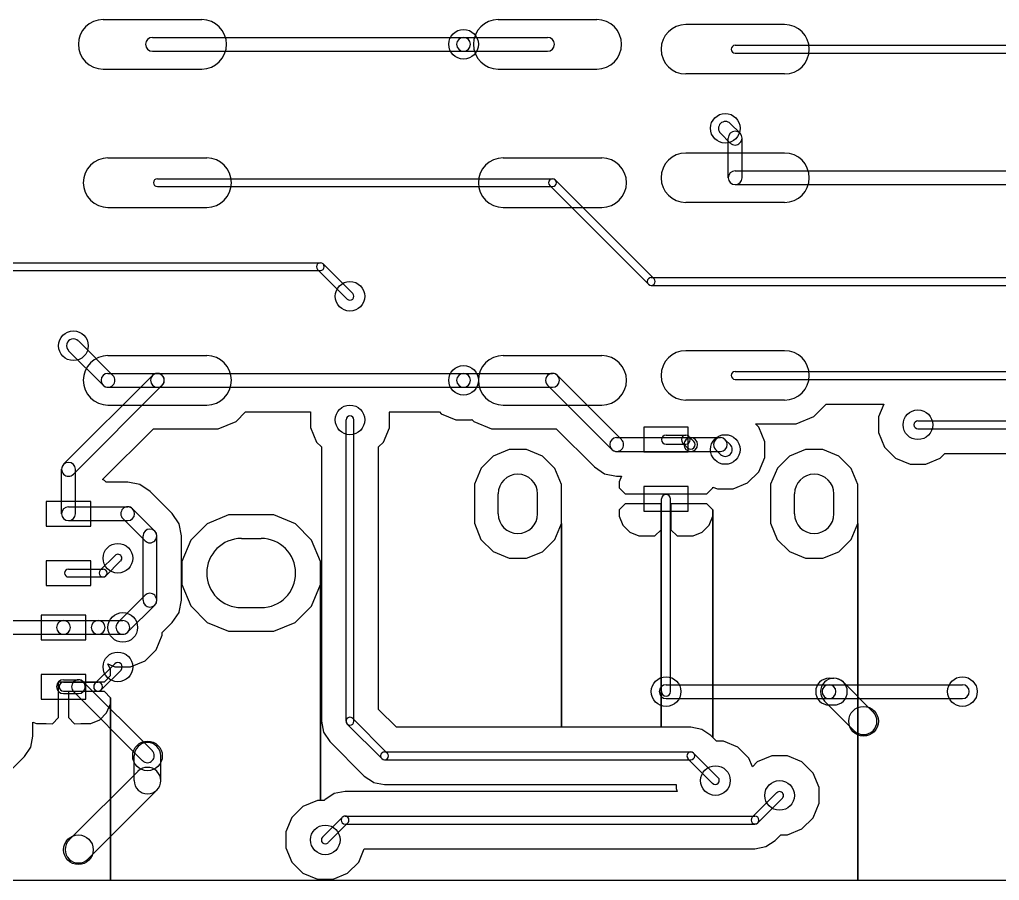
# Model space of a CAD drawing. Extents: x -29274 to 69862, y 24345 to 162744.
# Drawn here: x 35955 to 45875, y 62410 to 71120 of the extents above; entities that cross this region are included whole.
import ezdxf

# ---------------------------------------------------------------- set-up
doc = ezdxf.new("R2010")
doc.units = 0
doc.layers.add('BLACK', color=1, linetype='CONTINUOUS')

msp = doc.modelspace()

# ---------------------------------------------------------------- linework, layer by layer
at = {"layer": 'BLACK'}
for p, q in [((36800, 71120), (37800, 71120)), ((40800, 71120), (41800, 71120)), ((43700, 71070), (42700, 71070)), ((37300, 70940), (40450, 70940)), ((40450, 70940), (41300, 70940)), ((43200, 70860), (47200, 70860)), ((37300, 70800), (40450, 70800)), ((40450, 70800), (41300, 70800)), ((43200, 70780), (47200, 70780)), ((36800, 70620), (37800, 70620)), ((40800, 70620), (41800, 70620)), ((43700, 70570), (42700, 70570)), ((43150, 70069), (43249, 69970)), ((43051, 69970), (43150, 69871)), ((43130, 69520), (43130, 69920)), ((43270, 69520), (43270, 69920)), ((43700, 69770), (42700, 69770)), ((36850, 69720), (37850, 69720)), ((40850, 69720), (41850, 69720)), ((43200, 69590), (47200, 69590)), ((37350, 69510), (41350, 69510)), ((41322, 69442), (42322, 68442)), ((41378, 69498), (42378, 68498)), ((43200, 69450), (47200, 69450)), ((37350, 69430), (41350, 69430)), ((43700, 69270), (42700, 69270)), ((36850, 69220), (37850, 69220)), ((40850, 69220), (41850, 69220)), ((35400, 68660), (39000, 68660)), ((39028, 68648), (39328, 68348)), ((35400, 68580), (39000, 68580)), ((38972, 68592), (39272, 68292)), ((42350, 68510), (48950, 68510)), ((42350, 68430), (48950, 68430)), ((36899, 67520), (36550, 67869)), ((36800, 67421), (36451, 67770)), ((43700, 67770), (42700, 67770)), ((36850, 67720), (37850, 67720)), ((40850, 67720), (41850, 67720)), ((43200, 67560), (47200, 67560)), ((36401, 66620), (37300, 67519)), ((36850, 67540), (37350, 67540)), ((37350, 67540), (40450, 67540)), ((40450, 67540), (41350, 67540)), ((42049, 66870), (41400, 67519)), ((43200, 67480), (47200, 67480)), ((36500, 66521), (37399, 67420)), ((36850, 67400), (37350, 67400)), ((37350, 67400), (40450, 67400)), ((40450, 67400), (41350, 67400)), ((41950, 66771), (41301, 67420)), ((43700, 67270), (42700, 67270)), ((36850, 67220), (37850, 67220)), ((40850, 67220), (41850, 67220)), ((43996, 67104), (44122, 67230)), ((43996, 67104), (44122, 67230)), ((44122, 67230), (44705, 67230)), ((44122, 67230), (44705, 67230)), ((44705, 67230), (44651, 67100)), ((44705, 67230), (44651, 67100)), ((38146, 67054), (38242, 67150)), ((38146, 67054), (38242, 67150)), ((38242, 67150), (38901, 67150)), ((38242, 67150), (38901, 67150)), ((38901, 67150), (38901, 66991)), ((38901, 67150), (38901, 66991)), ((39260, 64020), (39260, 67070)), ((39340, 64020), (39340, 67070)), ((39699, 67149), (39698, 67150)), ((39698, 67150), (40206, 67150)), ((39699, 67149), (39698, 67150)), ((39698, 67150), (40206, 67150)), ((39699, 66990), (39699, 67149)), ((39699, 66990), (39699, 67149)), ((40206, 67150), (40224, 67132)), ((40206, 67150), (40224, 67132)), ((40224, 67132), (40370, 67071)), ((40224, 67132), (40370, 67071)), ((40370, 67071), (40529, 67071)), ((40370, 67071), (40529, 67071)), ((40529, 67071), (40534, 67074)), ((40529, 67071), (40534, 67074)), ((40534, 67074), (40553, 67055)), ((40534, 67074), (40553, 67055)), ((43816, 67030), (43996, 67104)), ((43816, 67030), (43996, 67104)), ((44651, 67100), (44651, 66941)), ((44651, 67100), (44651, 66941)), ((45050, 67060), (47850, 67060)), ((36796, 66465), (37312, 66980)), ((36796, 66465), (37312, 66980)), ((37312, 66980), (37966, 66980)), ((37312, 66980), (37966, 66980)), ((37966, 66980), (38146, 67054)), ((37966, 66980), (38146, 67054)), ((38901, 66991), (38962, 66844)), ((38901, 66991), (38962, 66844)), ((39638, 66844), (39699, 66990)), ((39638, 66844), (39699, 66990)), ((40553, 67055), (40733, 66980)), ((40553, 67055), (40733, 66980)), ((40733, 66980), (40928, 66980)), ((40733, 66980), (40928, 66980)), ((40928, 66980), (41388, 66980)), ((40928, 66980), (41388, 66980)), ((41388, 66980), (41774, 66594)), ((41388, 66980), (41774, 66594)), ((42725, 66995), (42275, 66995)), ((42275, 66995), (42275, 66745)), ((42725, 66745), (42725, 66995)), ((43438, 66996), (43404, 67030)), ((43404, 67030), (43816, 67030)), ((43438, 66996), (43404, 67030)), ((43404, 67030), (43816, 67030)), ((43499, 66849), (43438, 66996)), ((43499, 66849), (43438, 66996)), ((45050, 66980), (47850, 66980)), ((42000, 66890), (42750, 66890)), ((42500, 66915), (42700, 66915)), ((42732, 66902), (42782, 66852)), ((42750, 66890), (43050, 66890)), ((43149, 66820), (43100, 66869)), ((44651, 66941), (44712, 66794)), ((44651, 66941), (44712, 66794)), ((38962, 66844), (39010, 66796)), ((38962, 66844), (39010, 66796)), ((39010, 66796), (39010, 64020)), ((39010, 66796), (39010, 64020)), ((39590, 66796), (39638, 66844)), ((39590, 66796), (39638, 66844)), ((39590, 64140), (39590, 66796)), ((39590, 64140), (39590, 66796)), ((40913, 66771), (40751, 66704)), ((40913, 66771), (40751, 66704)), ((41088, 66771), (40913, 66771)), ((41088, 66771), (40913, 66771)), ((41250, 66703), (41088, 66771)), ((41250, 66703), (41088, 66771)), ((42500, 66825), (42700, 66825)), ((42668, 66838), (42718, 66788)), ((43050, 66721), (43001, 66770)), ((43499, 66690), (43499, 66849)), ((43499, 66690), (43499, 66849)), ((43913, 66771), (43751, 66704)), ((43913, 66771), (43751, 66704)), ((44088, 66771), (43913, 66771)), ((44088, 66771), (43913, 66771)), ((44250, 66703), (44088, 66771)), ((44250, 66703), (44088, 66771)), ((44712, 66794), (44824, 66682)), ((44712, 66794), (44824, 66682)), ((40751, 66704), (40627, 66580)), ((40751, 66704), (40627, 66580)), ((41374, 66579), (41250, 66703)), ((41374, 66579), (41250, 66703)), ((42000, 66750), (42750, 66750)), ((42275, 66745), (42725, 66745)), ((42750, 66750), (43050, 66750)), ((43438, 66544), (43499, 66690)), ((43438, 66544), (43499, 66690)), ((43751, 66704), (43627, 66580)), ((43751, 66704), (43627, 66580)), ((44374, 66579), (44250, 66703)), ((44374, 66579), (44250, 66703)), ((44824, 66682), (44970, 66621)), ((44824, 66682), (44970, 66621)), ((45129, 66621), (45276, 66682)), ((45129, 66621), (45276, 66682)), ((45276, 66682), (45324, 66730)), ((45276, 66682), (45324, 66730)), ((45324, 66730), (47177, 66730)), ((45324, 66730), (47177, 66730)), ((36380, 66120), (36380, 66570)), ((36520, 66120), (36520, 66570)), ((40627, 66580), (40559, 66418)), ((40627, 66580), (40559, 66418)), ((41441, 66417), (41374, 66579)), ((41441, 66417), (41374, 66579)), ((41774, 66594), (41877, 66525)), ((41774, 66594), (41877, 66525)), ((43627, 66580), (43559, 66418)), ((43627, 66580), (43559, 66418)), ((44441, 66417), (44374, 66579)), ((44441, 66417), (44374, 66579)), ((44970, 66621), (45129, 66621)), ((44970, 66621), (45129, 66621)), ((36816, 66456), (36796, 66465)), ((36816, 66456), (36796, 66465)), ((41877, 66525), (41878, 66524)), ((41877, 66525), (41878, 66524)), ((41878, 66524), (42000, 66500)), ((41878, 66524), (42000, 66500)), ((42000, 66500), (42049, 66500)), ((42000, 66500), (42049, 66500)), ((42049, 66500), (42026, 66444)), ((42049, 66500), (42026, 66444)), ((43326, 66432), (43438, 66544)), ((43326, 66432), (43438, 66544)), ((36832, 66440), (36816, 66456)), ((36832, 66440), (36816, 66456)), ((37050, 66440), (36832, 66440)), ((37050, 66440), (36832, 66440)), ((37173, 66416), (37050, 66440)), ((37173, 66416), (37050, 66440)), ((37276, 66346), (37173, 66416)), ((37276, 66346), (37173, 66416)), ((40559, 66418), (40559, 66243)), ((40559, 66418), (40559, 66243)), ((41441, 66197), (41441, 66417)), ((41441, 66197), (41441, 66417)), ((42026, 66444), (42025, 66382)), ((42026, 66444), (42025, 66382)), ((42025, 66382), (42087, 66320)), ((42025, 66382), (42087, 66320)), ((42725, 66395), (42275, 66395)), ((42275, 66395), (42275, 66145)), ((42725, 66145), (42725, 66395)), ((42913, 66320), (42975, 66382)), ((42913, 66320), (42975, 66382)), ((42975, 66382), (42974, 66390)), ((42974, 66390), (43020, 66371)), ((42975, 66382), (42974, 66390)), ((42974, 66390), (43020, 66371)), ((43020, 66371), (43179, 66371)), ((43020, 66371), (43179, 66371)), ((43179, 66371), (43326, 66432)), ((43179, 66371), (43326, 66432)), ((43559, 66418), (43559, 66243)), ((43559, 66418), (43559, 66243)), ((44441, 66197), (44441, 66417)), ((44441, 66197), (44441, 66417)), ((37501, 66121), (37276, 66346)), ((37501, 66121), (37276, 66346)), ((40800, 66120), (40800, 66320)), ((41200, 66120), (41200, 66320)), ((42087, 66320), (42400, 66320)), ((42087, 66320), (42400, 66320)), ((42400, 66320), (42450, 66320)), ((42400, 66320), (42450, 66320)), ((42450, 66320), (42550, 66320)), ((42450, 66320), (42550, 66320)), ((42455, 64320), (42455, 66270)), ((42545, 64320), (42545, 66270)), ((42550, 66320), (42600, 66320)), ((42550, 66320), (42600, 66320)), ((42600, 66320), (42913, 66320)), ((42600, 66320), (42913, 66320)), ((43800, 66120), (43800, 66320)), ((44200, 66120), (44200, 66320)), ((36675, 66245), (36225, 66245)), ((36225, 66245), (36225, 65995)), ((36450, 66190), (37050, 66190)), ((36675, 65995), (36675, 66245)), ((37099, 66170), (37324, 65945)), ((40559, 66243), (40559, 66023)), ((40559, 66243), (40559, 66023)), ((41441, 66022), (41441, 66197)), ((41441, 66022), (41441, 66197)), ((42087, 66220), (42025, 66158)), ((42087, 66220), (42025, 66158)), ((42450, 66220), (42087, 66220)), ((42450, 66220), (42087, 66220)), ((42450, 65957), (42450, 66220)), ((42450, 65957), (42450, 66220)), ((42913, 66220), (42550, 66220)), ((42550, 66220), (42550, 65957)), ((42913, 66220), (42550, 66220)), ((42550, 66220), (42550, 65957)), ((42975, 66158), (42913, 66220)), ((42975, 66158), (42913, 66220)), ((43559, 66243), (43559, 66023)), ((43559, 66243), (43559, 66023)), ((44441, 66022), (44441, 66197)), ((44441, 66022), (44441, 66197)), ((37000, 66071), (37225, 65846)), ((37570, 66018), (37501, 66121)), ((37570, 66018), (37501, 66121)), ((38070, 66109), (37854, 66019)), ((38070, 66109), (37854, 66019)), ((38296, 66109), (38070, 66109)), ((38296, 66109), (38070, 66109)), ((38530, 66109), (38296, 66109)), ((38530, 66109), (38296, 66109)), ((38747, 66019), (38530, 66109)), ((38747, 66019), (38530, 66109)), ((42025, 66158), (42026, 66096)), ((42025, 66158), (42026, 66096)), ((42026, 66096), (42064, 66004)), ((42026, 66096), (42064, 66004)), ((42275, 66145), (42725, 66145)), ((42936, 66004), (42974, 66096)), ((42936, 66004), (42974, 66096)), ((42974, 66096), (42975, 66158)), ((42974, 66096), (42975, 66158)), ((42975, 63855), (42975, 66158)), ((42975, 66158), (42975, 63855)), ((42975, 63855), (42975, 66158)), ((42975, 66158), (42975, 63855)), ((36225, 65995), (36675, 65995)), ((36450, 66050), (37050, 66050)), ((37571, 66017), (37570, 66018)), ((37571, 66017), (37570, 66018)), ((37595, 65895), (37571, 66017)), ((37595, 65895), (37571, 66017)), ((37854, 66019), (37688, 65854)), ((37854, 66019), (37688, 65854)), ((38912, 65853), (38747, 66019)), ((38912, 65853), (38747, 66019)), ((40559, 66023), (40626, 65861)), ((40559, 66023), (40626, 65861)), ((41373, 65860), (41441, 66022)), ((41373, 65860), (41441, 66022)), ((41441, 63960), (41441, 66022)), ((41441, 66022), (41441, 63960)), ((41441, 63960), (41441, 66022)), ((41441, 66022), (41441, 63960)), ((42064, 66004), (42134, 65934)), ((42064, 66004), (42134, 65934)), ((42866, 65934), (42936, 66004)), ((42866, 65934), (42936, 66004)), ((43559, 66023), (43626, 65861)), ((43559, 66023), (43626, 65861)), ((44373, 65860), (44441, 66022)), ((44373, 65860), (44441, 66022)), ((44441, 62410), (44441, 66022)), ((44441, 66022), (44441, 62410)), ((44441, 62410), (44441, 66022)), ((44441, 66022), (44441, 62410)), ((37205, 65245), (37205, 65895)), ((37345, 65245), (37345, 65895)), ((37595, 65245), (37595, 65895)), ((37595, 65245), (37595, 65895)), ((38200, 65870), (38400, 65870)), ((42134, 65934), (42225, 65896)), ((42134, 65934), (42225, 65896)), ((42225, 65896), (42324, 65896)), ((42225, 65896), (42324, 65896)), ((42324, 65896), (42388, 65895)), ((42324, 65896), (42388, 65895)), ((42388, 65895), (42450, 65957)), ((42388, 65895), (42450, 65957)), ((42450, 63960), (42450, 65957)), ((42450, 65957), (42450, 63960)), ((42450, 63960), (42450, 65957)), ((42450, 65957), (42450, 63960)), ((42550, 65957), (42612, 65895)), ((42550, 65957), (42612, 65895)), ((42612, 65895), (42676, 65896)), ((42612, 65895), (42676, 65896)), ((42676, 65896), (42775, 65896)), ((42676, 65896), (42775, 65896)), ((42775, 65896), (42866, 65934)), ((42775, 65896), (42866, 65934)), ((37688, 65854), (37598, 65637)), ((37688, 65854), (37598, 65637)), ((39002, 65637), (38912, 65853)), ((39002, 65637), (38912, 65853)), ((40626, 65861), (40750, 65737)), ((40626, 65861), (40750, 65737)), ((41249, 65736), (41373, 65860)), ((41249, 65736), (41373, 65860)), ((43626, 65861), (43750, 65737)), ((43626, 65861), (43750, 65737)), ((44249, 65736), (44373, 65860)), ((44249, 65736), (44373, 65860)), ((36772, 65548), (36922, 65698)), ((40750, 65737), (40912, 65669)), ((40750, 65737), (40912, 65669)), ((41087, 65669), (41249, 65736)), ((41087, 65669), (41249, 65736)), ((43750, 65737), (43912, 65669)), ((43750, 65737), (43912, 65669)), ((44087, 65669), (44249, 65736)), ((44087, 65669), (44249, 65736)), ((36675, 65645), (36225, 65645)), ((36225, 65645), (36225, 65395)), ((36675, 65395), (36675, 65645)), ((36828, 65492), (36978, 65642)), ((37598, 65637), (37598, 65403)), ((37598, 65637), (37598, 65403)), ((39002, 65403), (39002, 65637)), ((39002, 65403), (39002, 65637)), ((40912, 65669), (41087, 65669)), ((40912, 65669), (41087, 65669)), ((43912, 65669), (44087, 65669)), ((43912, 65669), (44087, 65669)), ((36450, 65560), (36800, 65560)), ((36450, 65480), (36800, 65480)), ((36225, 65395), (36675, 65395)), ((37598, 65403), (37688, 65187)), ((37598, 65403), (37688, 65187)), ((38912, 65186), (39002, 65403)), ((38912, 65186), (39002, 65403)), ((39002, 63219), (39002, 65403)), ((39002, 65403), (39002, 63219)), ((39002, 63219), (39002, 65403)), ((39002, 65403), (39002, 63219)), ((37225, 65295), (36950, 65020)), ((37324, 65196), (37049, 64921)), ((37571, 65123), (37594, 65244)), ((37571, 65123), (37594, 65244)), ((37594, 65244), (37595, 65245)), ((37594, 65244), (37595, 65245)), ((37688, 65187), (37853, 65021)), ((37688, 65187), (37853, 65021)), ((38746, 65021), (38912, 65186)), ((38746, 65021), (38912, 65186)), ((36625, 65095), (36175, 65095)), ((36175, 65095), (36175, 64845)), ((36625, 64845), (36625, 65095)), ((37501, 65019), (37570, 65121)), ((37501, 65019), (37570, 65121)), ((37570, 65122), (37571, 65123)), ((37570, 65122), (37571, 65123)), ((37570, 65121), (37570, 65122)), ((37570, 65121), (37570, 65122)), ((38200, 65170), (38400, 65170)), ((35200, 65040), (36400, 65040)), ((36400, 65040), (36750, 65040)), ((36750, 65040), (37000, 65040)), ((37399, 64917), (37501, 65018)), ((37399, 64917), (37501, 65018)), ((37501, 65018), (37501, 65019)), ((37501, 65018), (37501, 65019)), ((37853, 65021), (38070, 64931)), ((37853, 65021), (38070, 64931)), ((38530, 64931), (38746, 65021)), ((38530, 64931), (38746, 65021)), ((35200, 64900), (36400, 64900)), ((36400, 64900), (36750, 64900)), ((36750, 64900), (37000, 64900)), ((37338, 64744), (37399, 64890)), ((37338, 64744), (37399, 64890)), ((37399, 64890), (37399, 64917)), ((37399, 64890), (37399, 64917)), ((38070, 64931), (38304, 64931)), ((38070, 64931), (38304, 64931)), ((38304, 64931), (38530, 64931)), ((38304, 64931), (38530, 64931)), ((36175, 64845), (36625, 64845)), ((37226, 64632), (37338, 64744)), ((37226, 64632), (37338, 64744)), ((36918, 64602), (36718, 64402)), ((36874, 64544), (36850, 64600)), ((36850, 64600), (36920, 64571)), ((36874, 64544), (36850, 64600)), ((36850, 64600), (36920, 64571)), ((37079, 64571), (37226, 64632)), ((37079, 64571), (37226, 64632)), ((36625, 64495), (36175, 64495)), ((36175, 64495), (36175, 64245)), ((36625, 64245), (36625, 64495)), ((36982, 64538), (36782, 64338)), ((36813, 64420), (36875, 64482)), ((36813, 64420), (36875, 64482)), ((36875, 64482), (36874, 64544)), ((36875, 64482), (36874, 64544)), ((36920, 64571), (37079, 64571)), ((36920, 64571), (37079, 64571)), ((36350, 64320), (36350, 64420)), ((36350, 64420), (36450, 64420)), ((36350, 64320), (36350, 64420)), ((36350, 64420), (36450, 64420)), ((36400, 64440), (36550, 64440)), ((36400, 64415), (36750, 64415)), ((36450, 64420), (36500, 64420)), ((36450, 64420), (36500, 64420)), ((36500, 64420), (36813, 64420)), ((36500, 64420), (36813, 64420)), ((36600, 64419), (37299, 63720)), ((42500, 64390), (44150, 64390)), ((44150, 64455), (44200, 64455)), ((44150, 64390), (45500, 64390)), ((44296, 64415), (44595, 64116)), ((36350, 64270), (36350, 64320)), ((36350, 64270), (36350, 64320)), ((36400, 64325), (36750, 64325)), ((36400, 64300), (36550, 64300)), ((36813, 64320), (36450, 64320)), ((36450, 64320), (36450, 64057)), ((36813, 64320), (36450, 64320)), ((36450, 64320), (36450, 64057)), ((36501, 64320), (37200, 63621)), ((36875, 64258), (36813, 64320)), ((36875, 64258), (36813, 64320)), ((36175, 64245), (36625, 64245)), ((36350, 64057), (36350, 64270)), ((36350, 64057), (36350, 64270)), ((36836, 64104), (36874, 64196)), ((36836, 64104), (36874, 64196)), ((36874, 64196), (36875, 64258)), ((36874, 64196), (36875, 64258)), ((36875, 62410), (36875, 64258)), ((36875, 64258), (36875, 62410)), ((36875, 62410), (36875, 64258)), ((36875, 64258), (36875, 62410)), ((42500, 64250), (44150, 64250)), ((44105, 64224), (44404, 63925)), ((44150, 64250), (45500, 64250)), ((44150, 64185), (44200, 64185)), ((36766, 64034), (36836, 64104)), ((36766, 64034), (36836, 64104)), ((39770, 63960), (39590, 64140)), ((39770, 63960), (39590, 64140)), ((36090, 63870), (36090, 64011)), ((36090, 64011), (36125, 63996)), ((36090, 63870), (36090, 64011)), ((36090, 64011), (36125, 63996)), ((36125, 63996), (36224, 63996)), ((36125, 63996), (36224, 63996)), ((36224, 63996), (36288, 63995)), ((36224, 63996), (36288, 63995)), ((36288, 63995), (36350, 64057)), ((36288, 63995), (36350, 64057)), ((36450, 64057), (36512, 63995)), ((36450, 64057), (36512, 63995)), ((36512, 63995), (36576, 63996)), ((36512, 63995), (36576, 63996)), ((36576, 63996), (36675, 63996)), ((36576, 63996), (36675, 63996)), ((36675, 63996), (36766, 64034)), ((36675, 63996), (36766, 64034)), ((39010, 64020), (39032, 63909)), ((39010, 64020), (39032, 63909)), ((39621, 63642), (39272, 63991)), ((39678, 63699), (39329, 64048)), ((39032, 63909), (39095, 63815)), ((39032, 63909), (39095, 63815)), ((41441, 63960), (39770, 63960)), ((41441, 63960), (39770, 63960)), ((42450, 63960), (41441, 63960)), ((42450, 63960), (41441, 63960)), ((42750, 63960), (42450, 63960)), ((42750, 63960), (42450, 63960)), ((42861, 63938), (42750, 63960)), ((42861, 63938), (42750, 63960)), ((42955, 63875), (42861, 63938)), ((42955, 63875), (42861, 63938)), ((36068, 63759), (36090, 63870)), ((36068, 63759), (36090, 63870)), ((39095, 63815), (39444, 63466)), ((39095, 63815), (39444, 63466)), ((42975, 63855), (42955, 63875)), ((42975, 63855), (42955, 63875)), ((43011, 63819), (42975, 63855)), ((43011, 63819), (42975, 63855)), ((43080, 63819), (43011, 63819)), ((43080, 63819), (43011, 63819)), ((43226, 63758), (43080, 63819)), ((43226, 63758), (43080, 63819)), ((36005, 63665), (36068, 63759)), ((36005, 63665), (36068, 63759)), ((39650, 63710), (42750, 63710)), ((43028, 63449), (42779, 63698)), ((43338, 63646), (43226, 63758)), ((43338, 63646), (43226, 63758)), ((35705, 63365), (36005, 63665)), ((35705, 63365), (36005, 63665)), ((37115, 63420), (37115, 63670)), ((37385, 63420), (37385, 63670)), ((39650, 63630), (42750, 63630)), ((42971, 63392), (42722, 63641)), ((43374, 63559), (43338, 63646)), ((43374, 63559), (43338, 63646)), ((43424, 63608), (43374, 63559)), ((43424, 63608), (43374, 63559)), ((43571, 63669), (43424, 63608)), ((43571, 63669), (43424, 63608)), ((43730, 63669), (43571, 63669)), ((43730, 63669), (43571, 63669)), ((43876, 63608), (43730, 63669)), ((43876, 63608), (43730, 63669)), ((43988, 63496), (43876, 63608)), ((43988, 63496), (43876, 63608)), ((37154, 63515), (36455, 62816)), ((44049, 63349), (43988, 63496)), ((44049, 63349), (43988, 63496)), ((39444, 63466), (39445, 63465)), ((39444, 63466), (39445, 63465)), ((39445, 63465), (39538, 63403)), ((39445, 63465), (39538, 63403)), ((39538, 63403), (39539, 63402)), ((39538, 63403), (39539, 63402)), ((39539, 63402), (39649, 63381)), ((39539, 63402), (39649, 63381)), ((37345, 63324), (36646, 62625)), ((39250, 63310), (39139, 63288)), ((39250, 63310), (39139, 63288)), ((42613, 63310), (39250, 63310)), ((42613, 63310), (39250, 63310)), ((39649, 63381), (39650, 63380)), ((39649, 63381), (39650, 63380)), ((39650, 63380), (42601, 63380)), ((39650, 63380), (42601, 63380)), ((42601, 63380), (42601, 63341)), ((42601, 63380), (42601, 63341)), ((42601, 63341), (42613, 63310)), ((42601, 63341), (42613, 63310)), ((43372, 63049), (43621, 63298)), ((44049, 63190), (44049, 63349)), ((44049, 63190), (44049, 63349)), ((38971, 63219), (38824, 63158)), ((38971, 63219), (38824, 63158)), ((39002, 63219), (38971, 63219)), ((39002, 63219), (38971, 63219)), ((39039, 63219), (39002, 63219)), ((39039, 63219), (39002, 63219)), ((39044, 63224), (39039, 63219)), ((39044, 63224), (39039, 63219)), ((39045, 63225), (39044, 63225)), ((39044, 63225), (39044, 63224)), ((39045, 63225), (39044, 63225)), ((39044, 63225), (39044, 63224)), ((39139, 63288), (39045, 63225)), ((39139, 63288), (39045, 63225)), ((43429, 62992), (43678, 63241)), ((38824, 63158), (38712, 63046)), ((38824, 63158), (38712, 63046)), ((43988, 63044), (44049, 63190)), ((43988, 63044), (44049, 63190)), ((38712, 63046), (38651, 62900)), ((38712, 63046), (38651, 62900)), ((39022, 62849), (39221, 63048)), ((39250, 63060), (43400, 63060)), ((43876, 62932), (43988, 63044)), ((43876, 62932), (43988, 63044)), ((38651, 62900), (38651, 62741)), ((38651, 62900), (38651, 62741)), ((39079, 62792), (39278, 62991)), ((39250, 62980), (43400, 62980)), ((43729, 62871), (43876, 62932)), ((43729, 62871), (43876, 62932)), ((43511, 62752), (43605, 62815)), ((43511, 62752), (43605, 62815)), ((43605, 62815), (43661, 62871)), ((43605, 62815), (43661, 62871)), ((43661, 62871), (43729, 62871)), ((43661, 62871), (43729, 62871)), ((38651, 62741), (38712, 62594)), ((38651, 62741), (38712, 62594)), ((39388, 62594), (39444, 62730)), ((39388, 62594), (39444, 62730)), ((39444, 62730), (43400, 62730)), ((39444, 62730), (43400, 62730)), ((43400, 62730), (43511, 62752)), ((43400, 62730), (43511, 62752)), ((38712, 62594), (38824, 62482)), ((38712, 62594), (38824, 62482)), ((39276, 62482), (39388, 62594)), ((39276, 62482), (39388, 62594)), ((36875, 62410), (34447, 62410)), ((36875, 62410), (34447, 62410)), ((44441, 62410), (36875, 62410)), ((44441, 62410), (36875, 62410)), ((38824, 62482), (38970, 62421)), ((38824, 62482), (38970, 62421)), ((38970, 62421), (39129, 62421)), ((38970, 62421), (39129, 62421)), ((39129, 62421), (39276, 62482)), ((39129, 62421), (39276, 62482)), ((47129, 62410), (44441, 62410)), ((47129, 62410), (44441, 62410))]:
    msp.add_line(p, q, dxfattribs=at)
for centre in [(40450, 70870), (43100, 70020), (39300, 68320), (36500, 67820), (40450, 67470), (39300, 67070), (45050, 67020), (43100, 66770), (36950, 65670), (37000, 64970), (36950, 64570), (42500, 64320), (45500, 64320), (44500, 64020), (37250, 63670), (43000, 63420), (43650, 63270), (39050, 62820), (36550, 62720)]:
    msp.add_circle(centre, 150, dxfattribs=at)
for centre, radius, start, end in [((36800, 70870), 250, 90, 270), ((37800, 70870), 250, 270, 450), ((40800, 70870), 250, 90, 270), ((41800, 70870), 250, 270, 450), ((42700, 70820), 250, 450, 630), ((43700, 70820), 250, 270, 450), ((37300, 70870), 70, 90, 270), ((40450, 70870), 70, 90, 270), ((40450, 70870), 70, 270, 450), ((41300, 70870), 70, 270, 450), ((43200, 70820), 40, 90, 270), ((43101, 70019), 70, 45, 225), ((43200, 69920), 70, 360, 540), ((43199, 69921), 70, 225, 405), ((42700, 69520), 250, 450, 630), ((43700, 69520), 250, 270, 450), ((36850, 69470), 250, 90, 270), ((37850, 69470), 250, 270, 450), ((40850, 69470), 250, 90, 270), ((41850, 69470), 250, 270, 450), ((43200, 69520), 70, 90, 270), ((37350, 69470), 40, 90, 270), ((41350, 69470), 40, 45, 225), ((41350, 69470), 40, 270, 450), ((43200, 69520), 70, 180, 360), ((39000, 68620), 40, 45, 225), ((39000, 68620), 40, 270, 450), ((42350, 68470), 40, 90, 270), ((42350, 68470), 40, 225, 405), ((39300, 68320), 40, 225, 405), ((36500, 67820), 70, 405, 585), ((42700, 67520), 250, 450, 630), ((43700, 67520), 250, 270, 450), ((36850, 67470), 250, 90, 270), ((37850, 67470), 250, 270, 450), ((40850, 67470), 250, 90, 270), ((41850, 67470), 250, 270, 450), ((43200, 67520), 40, 90, 270), ((36850, 67470), 70, 90, 270), ((36850, 67470), 70, 225, 405), ((37350, 67470), 70, 90, 270), ((37350, 67470), 70, 315, 495), ((37350, 67470), 70, 270, 450), ((40450, 67470), 70, 90, 270), ((40450, 67470), 70, 270, 450), ((41350, 67470), 70, 405, 585), ((41350, 67470), 70, 270, 450), ((39300, 67070), 40, 360, 540), ((45050, 67020), 40, 90, 270), ((42000, 66820), 70, 90, 270), ((42000, 66820), 70, 225, 405), ((42500, 66870), 45, 90, 270), ((42700, 66870), 45, 45, 225), ((42750, 66820), 70, 90, 270), ((42700, 66870), 45, 270, 450), ((42750, 66820), 70, 270, 450), ((43050, 66820), 70, 405, 585), ((43050, 66820), 70, 270, 450), ((42750, 66820), 45, 225, 405), ((43100, 66770), 70, 225, 405), ((36450, 66570), 70, 360, 540), ((36450, 66570), 70, 135, 315), ((41000, 66320), 200, 360, 540), ((44000, 66320), 200, 360, 540), ((42500, 66270), 45, 360, 540), ((36450, 66120), 70, 90, 270), ((37050, 66120), 70, 45, 225), ((37050, 66120), 70, 270, 450), ((36450, 66120), 70, 180, 360), ((41000, 66120), 200, 180, 360), ((44000, 66120), 200, 180, 360), ((37275, 65895), 70, 360, 540), ((37274, 65896), 70, 225, 405), ((38200, 65520), 350, 90, 270), ((38400, 65520), 350, 270, 450), ((36950, 65670), 40, 315, 495), ((36450, 65520), 40, 90, 270), ((36800, 65520), 40, 135, 315), ((36800, 65520), 40, 270, 450), ((37274, 65245), 70, -45, 135), ((37275, 65245), 70, 180, 360), ((36400, 64970), 70, 90, 270), ((36400, 64970), 70, 270, 450), ((36750, 64970), 70, 90, 270), ((36750, 64970), 70, 270, 450), ((37000, 64971), 70, 135, 315), ((37000, 64970), 70, 270, 450), ((36950, 64570), 45, -45, 135), ((36400, 64370), 70, 90, 270), ((36400, 64370), 45, 90, 270), ((36551, 64369), 70, 45, 225), ((36550, 64370), 70, 270, 450), ((36750, 64370), 45, 135, 315), ((36750, 64370), 45, 270, 450), ((42500, 64320), 70, 90, 270), ((44150, 64320), 135, 90, 270), ((44200, 64320), 135, 45, 225), ((44150, 64320), 70, 90, 270), ((44150, 64320), 70, 270, 450), ((44200, 64320), 135, 270, 450), ((45500, 64320), 70, 270, 450), ((42500, 64320), 45, 180, 360), ((44500, 64020), 135, 225, 405), ((39300, 64020), 40, 405, 585), ((39300, 64020), 40, 180, 360), ((37250, 63670), 135, 360, 540), ((37249, 63671), 70, 225, 405), ((39650, 63670), 40, 90, 270), ((39650, 63670), 40, 225, 405), ((42751, 63669), 40, 405, 585), ((42750, 63670), 40, 270, 450), ((37249, 63419), 135, -45, 135), ((37250, 63420), 135, 180, 360), ((42999, 63421), 40, 225, 405), ((43649, 63269), 40, 315, 495), ((39250, 63020), 40, 90, 270), ((39250, 63020), 40, 315, 495), ((43401, 63021), 40, 135, 315), ((43400, 63020), 40, 270, 450), ((36551, 62721), 135, 135, 315), ((39050, 62820), 40, 135, 315)]:
    msp.add_arc(centre, radius, start, end, dxfattribs=at)

doc.saveas('drawing.dxf')
